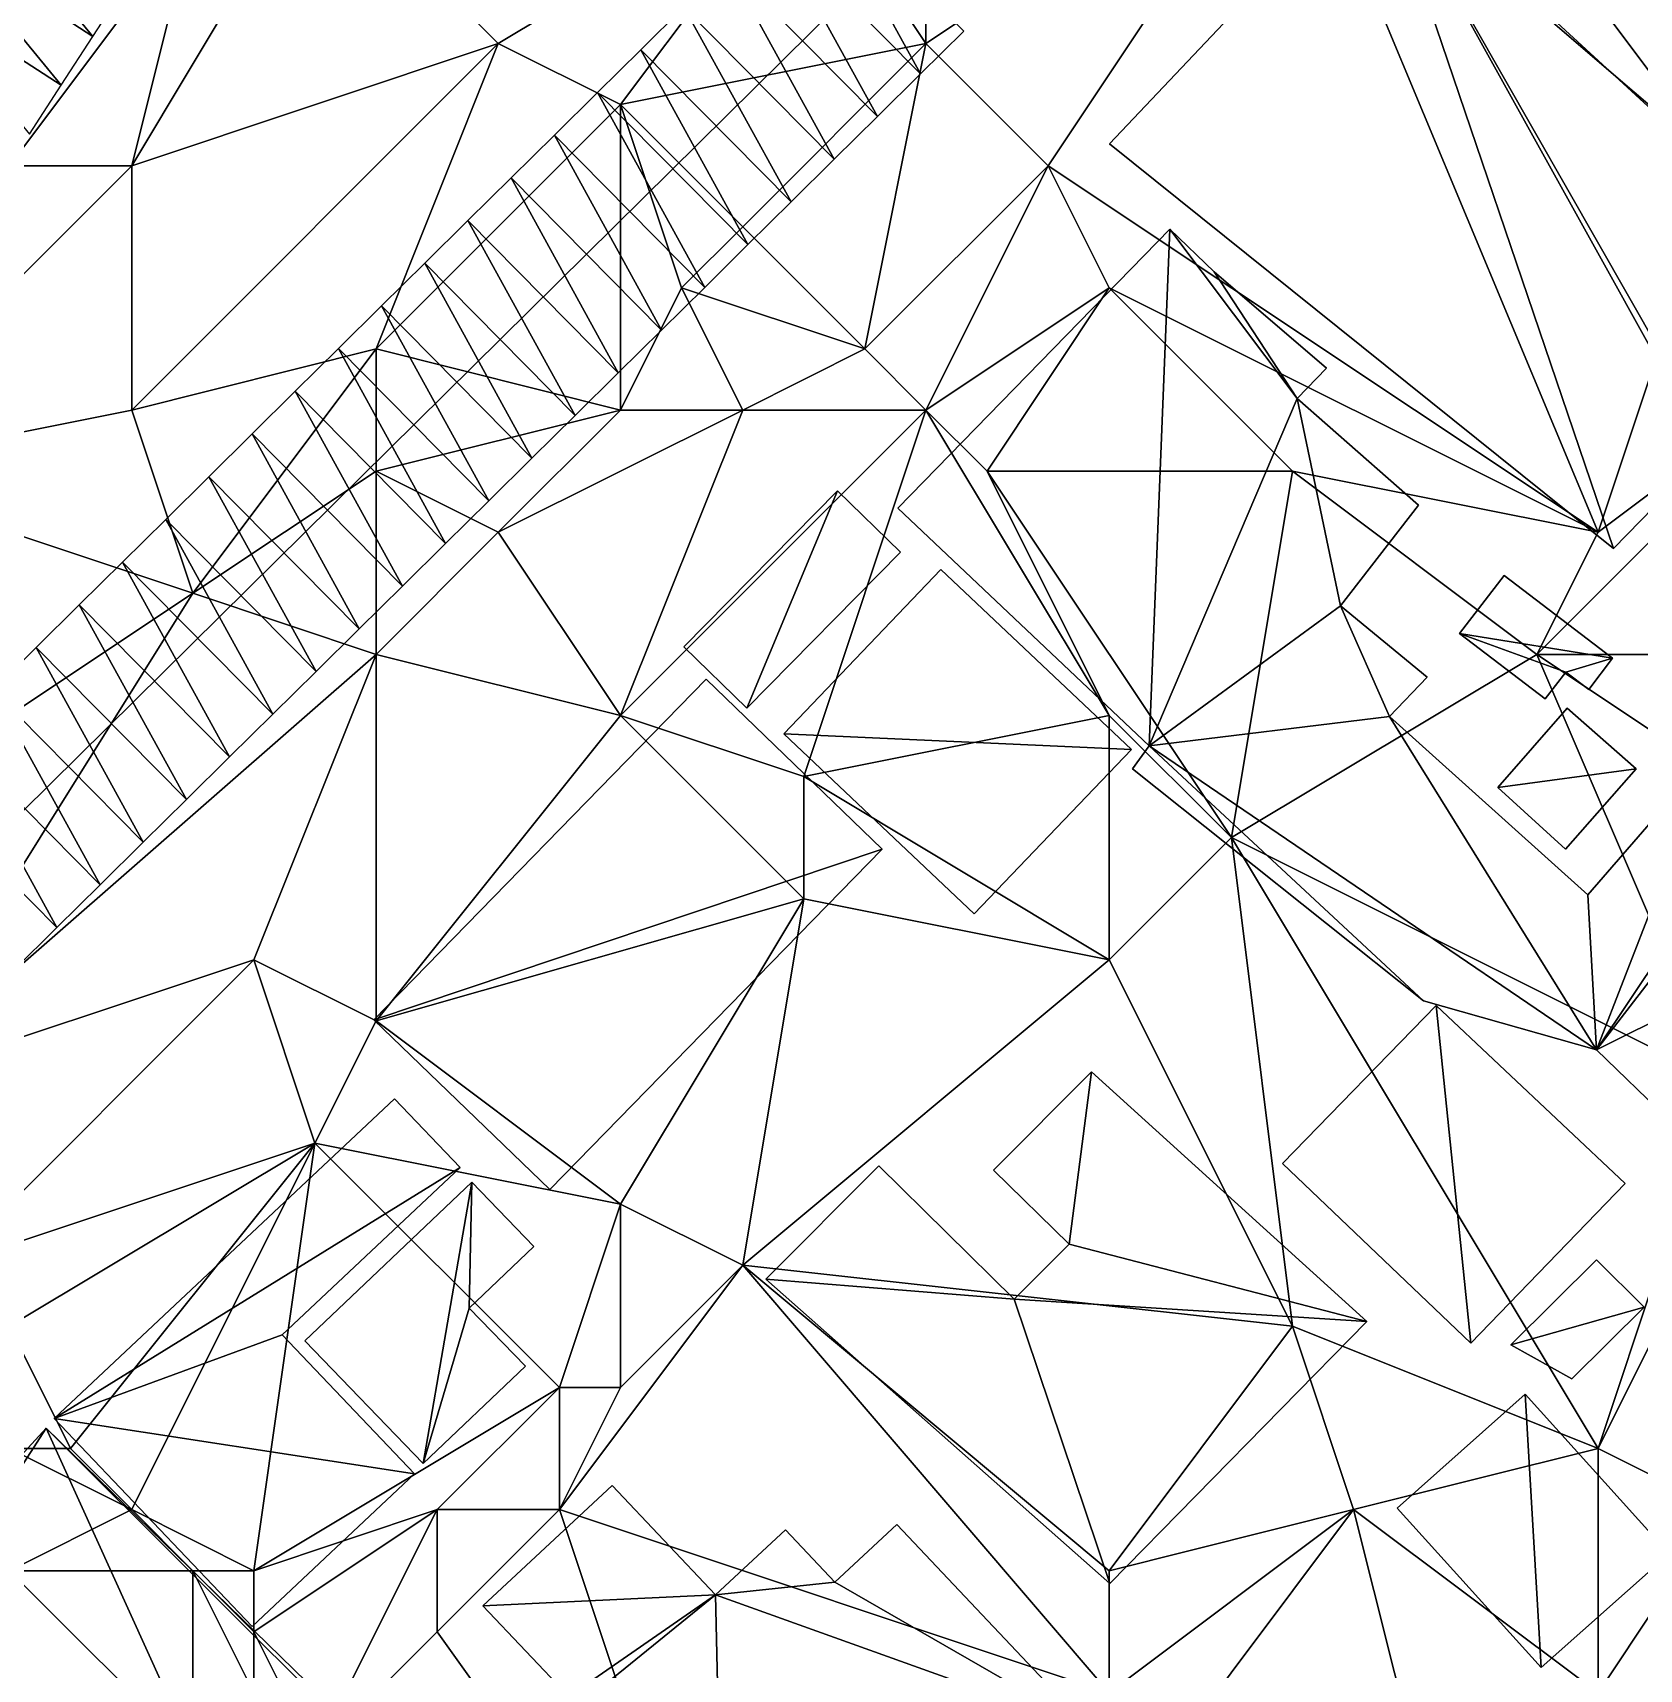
# Model space of a CAD drawing. Header units: metres. Extents: x -1103 to 901, y -902 to 905.
# Drawn here: x -939.2 to -886.7, y -255.2 to -201.6 of the extents above; entities that cross this region are included whole.
import ezdxf

# ---------------------------------------------------------------- set-up
doc = ezdxf.new("R2010")
doc.units = ezdxf.units.M
for name, color, linetype in [('OSM_BUILDING_FOOTPRINTS', 7, 'CONTINUOUS'), ('OSM_BUILDING_ROOFS', 1, 'CONTINUOUS'), ('OSM_BUILDING_WALLS', 8, 'CONTINUOUS'), ('OSM_ROAD_AXES', 2, 'CONTINUOUS'), ('OSM_ROAD_SURFACE', 9, 'CONTINUOUS'), ('OSM_TERRAIN', 3, 'CONTINUOUS')]:
    doc.layers.add(name, color=color, linetype=linetype)

msp = doc.modelspace()

# ---------------------------------------------------------------- linework, layer by layer
at = {"layer": 'OSM_BUILDING_FOOTPRINTS'}
for points in [[(-903.992, -205.285, 13.749), (-895.16, -195.951, 13.749), (-886.229, -204.179, 13.749), (-885.809, -203.913, 13.749), (-879.198, -210.548, 13.749), (-883.962, -215.613, 13.749), (-884.393, -215.359, 13.749), (-887.499, -218.533, 13.749), (-903.992, -205.285, 13.749)], [(-910.922, -217.217, 14.149), (-902.013, -208.083, 14.149), (-900.565, -209.476, 14.149), (-896.884, -212.628, 14.149), (-897.846, -213.623, 14.149), (-893.877, -217.118, 14.149), (-896.431, -220.413, 14.149), (-893.59, -222.747, 14.149), (-894.828, -224.03, 14.149), (-888.339, -229.869, 14.149), (-884.25, -225.168, 14.149), (-882.58, -226.772, 14.149), (-881.221, -226.086, 14.149), (-876.943, -229.415, 14.149), (-885.731, -237.201, 14.149), (-888.052, -234.945, 14.149), (-893.711, -233.341, 14.149), (-903.24, -225.744, 14.149), (-902.698, -224.992, 14.149), (-910.922, -217.217, 14.149)], [(-917.93, -221.752, 15.283), (-912.901, -216.642, 15.283), (-910.834, -218.655, 15.283), (-915.863, -223.764, 15.283), (-917.93, -221.752, 15.283)], [(-914.658, -224.605, 15.437), (-908.424, -230.499, 15.437), (-903.273, -225.113, 15.437), (-909.518, -219.219, 15.437), (-914.658, -224.605, 15.437)], [(-891.07, -219.418, 14.422), (-887.522, -222.127, 14.422), (-888.306, -223.145, 14.422), (-889.058, -222.581, 14.422), (-889.732, -223.454, 14.422), (-892.54, -221.32, 14.422), (-891.07, -219.418, 14.422)], [(-928.077, -233.961, 15.642), (-922.318, -239.524, 15.642), (-911.431, -228.376, 15.642), (-917.19, -222.813, 15.642), (-928.077, -233.961, 15.642)], [(-889.014, -223.764, 14.862), (-886.748, -225.744, 14.862), (-889.069, -228.376, 14.862), (-891.28, -226.363, 14.862), (-889.014, -223.764, 14.862)], [(-898.332, -238.672, 15.157), (-893.302, -233.496, 15.157), (-887.112, -239.324, 15.157), (-892.164, -244.555, 15.157), (-898.332, -238.672, 15.157)], [(-907.794, -238.882, 15.276), (-904.577, -235.664, 15.276), (-895.568, -243.847, 15.276), (-903.98, -252.418, 15.276), (-915.244, -242.454, 15.276), (-911.541, -238.749, 15.276), (-907.108, -243.107, 15.276), (-905.318, -241.315, 15.276), (-907.794, -238.882, 15.276)], [(-927.392, -236.549, 16.25), (-925.247, -238.805, 16.25), (-931.073, -244.279, 16.25), (-926.74, -248.824, 16.25), (-932.056, -253.823, 16.25), (-938.534, -247.022, 16.25), (-927.392, -236.549, 16.25)], [(-930.332, -244.478, 16.213), (-924.861, -239.28, 16.213), (-922.838, -241.382, 16.213), (-924.949, -243.405, 16.213), (-923.114, -245.308, 16.213), (-926.463, -248.493, 16.213), (-930.332, -244.478, 16.213)], [(-888.052, -241.823, 15.201), (-886.493, -243.372, 15.201), (-888.859, -245.716, 15.201), (-890.859, -244.61, 15.201), (-888.052, -241.823, 15.201)], [(-894.573, -249.952, 14.988), (-890.384, -246.225, 14.988), (-885.675, -251.445, 14.988), (-889.864, -255.172, 14.988), (-894.573, -249.952, 14.988)], [(-948.172, -257.561, 13.319), (-938.799, -247.332, 13.319), (-908.534, -276.836, 13.319), (-908.898, -277.168, 13.319), (-908.246, -277.81, 13.319), (-919.709, -289.422, 13.319), (-948.117, -261.797, 13.319), (-948.172, -257.561, 13.319)], [(-910.955, -250.483, 14.775), (-904.621, -257.185, 14.775), (-916.537, -268.332, 14.775), (-925.468, -259.751, 14.775), (-921.688, -256.123, 14.775), (-924.507, -253.148, 14.775), (-920.273, -249.211, 14.775), (-916.891, -252.794, 14.775), (-914.603, -250.66, 14.775), (-912.978, -252.374, 14.775), (-910.955, -250.483, 14.775)]]:
    msp.add_polyline3d(points, close=True, dxfattribs=at)
at = {"layer": 'OSM_BUILDING_ROOFS'}
for points in [[(-895.16, -195.951, 44.549), (-903.992, -205.285, 44.549), (-887.499, -218.533, 44.549)], [(-895.16, -195.951, 44.549), (-887.499, -218.533, 44.549), (-884.393, -215.359, 44.549)], [(-895.16, -195.951, 44.549), (-884.393, -215.359, 44.549), (-883.962, -215.613, 44.549)], [(-883.962, -215.613, 44.549), (-886.229, -204.179, 44.549), (-895.16, -195.951, 44.549)], [(-902.013, -208.083, 22.549), (-910.922, -217.217, 22.549), (-902.698, -224.992, 22.549)], [(-897.846, -213.623, 22.549), (-902.013, -208.083, 22.549), (-902.698, -224.992, 22.549)], [(-897.846, -213.623, 22.549), (-900.565, -209.476, 22.549), (-902.013, -208.083, 22.549)], [(-897.846, -213.623, 22.549), (-896.884, -212.628, 22.549), (-900.565, -209.476, 22.549)], [(-902.698, -224.992, 22.549), (-896.431, -220.413, 22.549), (-897.846, -213.623, 22.549)], [(-896.431, -220.413, 22.549), (-893.877, -217.118, 22.549), (-897.846, -213.623, 22.549)], [(-912.901, -216.642, 25.283), (-917.93, -221.752, 25.283), (-915.863, -223.764, 25.283)], [(-912.901, -216.642, 25.283), (-915.863, -223.764, 25.283), (-910.834, -218.655, 25.283)], [(-903.273, -225.113, 27.037), (-909.518, -219.219, 27.037), (-914.658, -224.605, 27.037)], [(-887.522, -222.127, 24.422), (-891.07, -219.418, 24.422), (-892.54, -221.32, 24.422)], [(-902.698, -224.992, 22.549), (-894.828, -224.03, 22.549), (-896.431, -220.413, 22.549)], [(-894.828, -224.03, 22.549), (-893.59, -222.747, 22.549), (-896.431, -220.413, 22.549)], [(-892.54, -221.32, 24.422), (-889.732, -223.454, 24.422), (-889.058, -222.581, 24.422)], [(-889.058, -222.581, 24.422), (-887.522, -222.127, 24.422), (-892.54, -221.32, 24.422)], [(-889.058, -222.581, 24.422), (-888.306, -223.145, 24.422), (-887.522, -222.127, 24.422)], [(-911.431, -228.376, 36.842), (-917.19, -222.813, 36.842), (-928.077, -233.961, 36.842)], [(-886.748, -225.744, 24.862), (-889.014, -223.764, 24.862), (-891.28, -226.363, 24.862)], [(-902.698, -224.992, 22.549), (-888.052, -234.945, 22.549), (-894.828, -224.03, 22.549)], [(-888.052, -234.945, 22.549), (-888.339, -229.869, 22.549), (-894.828, -224.03, 22.549)], [(-903.273, -225.113, 27.037), (-914.658, -224.605, 27.037), (-908.424, -230.499, 27.037)], [(-902.698, -224.992, 22.549), (-903.24, -225.744, 22.549), (-893.711, -233.341, 22.549)], [(-902.698, -224.992, 22.549), (-893.711, -233.341, 22.549), (-888.052, -234.945, 22.549)], [(-888.052, -234.945, 22.549), (-884.25, -225.168, 22.549), (-888.339, -229.869, 22.549)], [(-888.052, -234.945, 22.549), (-882.58, -226.772, 22.549), (-884.25, -225.168, 22.549)], [(-886.748, -225.744, 24.862), (-891.28, -226.363, 24.862), (-889.069, -228.376, 24.862)], [(-888.052, -234.945, 22.549), (-876.943, -229.415, 22.549), (-881.221, -226.086, 22.549)], [(-888.052, -234.945, 22.549), (-881.221, -226.086, 22.549), (-882.58, -226.772, 22.549)], [(-911.431, -228.376, 36.842), (-928.077, -233.961, 36.842), (-922.318, -239.524, 36.842)], [(-888.052, -234.945, 22.549), (-885.731, -237.201, 22.549), (-876.943, -229.415, 22.549)], [(-893.302, -233.496, 26.757), (-898.332, -238.672, 26.757), (-892.164, -244.555, 26.757)], [(-893.302, -233.496, 26.757), (-892.164, -244.555, 26.757), (-887.112, -239.324, 26.757)], [(-904.577, -235.664, 26.876), (-907.794, -238.882, 26.876), (-905.318, -241.315, 26.876)], [(-895.568, -243.847, 26.876), (-904.577, -235.664, 26.876), (-905.318, -241.315, 26.876)], [(-925.247, -238.805, 24.65), (-927.392, -236.549, 24.65), (-938.534, -247.022, 24.65)], [(-938.534, -247.022, 24.65), (-931.073, -244.279, 24.65), (-925.247, -238.805, 24.65)], [(-907.108, -243.107, 26.876), (-911.541, -238.749, 26.876), (-915.244, -242.454, 26.876)], [(-924.861, -239.28, 24.613), (-930.332, -244.478, 24.613), (-926.463, -248.493, 24.613)], [(-924.949, -243.405, 24.613), (-924.861, -239.28, 24.613), (-926.463, -248.493, 24.613)], [(-924.949, -243.405, 24.613), (-922.838, -241.382, 24.613), (-924.861, -239.28, 24.613)], [(-895.568, -243.847, 26.876), (-905.318, -241.315, 26.876), (-907.108, -243.107, 26.876)], [(-886.493, -243.372, 25.201), (-888.052, -241.823, 25.201), (-890.859, -244.61, 25.201)], [(-907.108, -243.107, 26.876), (-915.244, -242.454, 26.876), (-903.98, -252.418, 26.876)], [(-907.108, -243.107, 26.876), (-903.98, -252.418, 26.876), (-895.568, -243.847, 26.876)], [(-926.463, -248.493, 24.613), (-923.114, -245.308, 24.613), (-924.949, -243.405, 24.613)], [(-886.493, -243.372, 25.201), (-890.859, -244.61, 25.201), (-888.859, -245.716, 25.201)], [(-938.534, -247.022, 24.65), (-926.74, -248.824, 24.65), (-931.073, -244.279, 24.65)], [(-890.384, -246.225, 26.588), (-894.573, -249.952, 26.588), (-889.864, -255.172, 26.588)], [(-890.384, -246.225, 26.588), (-889.864, -255.172, 26.588), (-885.675, -251.445, 26.588)], [(-938.799, -247.332, 44.119), (-948.172, -257.561, 44.119), (-948.117, -261.797, 44.119)], [(-938.799, -247.332, 44.119), (-948.117, -261.797, 44.119), (-919.709, -289.422, 44.119)], [(-908.898, -277.168, 44.119), (-908.534, -276.836, 44.119), (-938.799, -247.332, 44.119)], [(-908.898, -277.168, 44.119), (-938.799, -247.332, 44.119), (-919.709, -289.422, 44.119)], [(-938.534, -247.022, 24.65), (-932.056, -253.823, 24.65), (-926.74, -248.824, 24.65)], [(-916.891, -252.794, 29.575), (-920.273, -249.211, 29.575), (-924.507, -253.148, 29.575)], [(-912.978, -252.374, 29.575), (-914.603, -250.66, 29.575), (-916.891, -252.794, 29.575)], [(-904.621, -257.185, 29.575), (-910.955, -250.483, 29.575), (-912.978, -252.374, 29.575)], [(-916.891, -252.794, 29.575), (-921.688, -256.123, 29.575), (-925.468, -259.751, 29.575)], [(-916.891, -252.794, 29.575), (-925.468, -259.751, 29.575), (-916.537, -268.332, 29.575)], [(-916.891, -252.794, 29.575), (-924.507, -253.148, 29.575), (-921.688, -256.123, 29.575)], [(-916.891, -252.794, 29.575), (-904.621, -257.185, 29.575), (-912.978, -252.374, 29.575)], [(-916.891, -252.794, 29.575), (-916.537, -268.332, 29.575), (-904.621, -257.185, 29.575)]]:
    msp.add_3dface(points, dxfattribs=at)
at = {"layer": 'OSM_BUILDING_WALLS'}
for points in [[(-895.16, -195.951, 13.749), (-903.992, -205.285, 13.749), (-903.992, -205.285, 44.549)], [(-895.16, -195.951, 13.749), (-903.992, -205.285, 44.549), (-895.16, -195.951, 44.549)], [(-886.229, -204.179, 13.749), (-895.16, -195.951, 13.749), (-895.16, -195.951, 44.549)], [(-886.229, -204.179, 13.749), (-895.16, -195.951, 44.549), (-886.229, -204.179, 44.549)], [(-903.992, -205.285, 13.749), (-887.499, -218.533, 13.749), (-887.499, -218.533, 44.549)], [(-903.992, -205.285, 13.749), (-887.499, -218.533, 44.549), (-903.992, -205.285, 44.549)], [(-902.013, -208.083, 14.149), (-910.922, -217.217, 14.149), (-910.922, -217.217, 22.549)], [(-902.013, -208.083, 14.149), (-910.922, -217.217, 22.549), (-902.013, -208.083, 22.549)], [(-900.565, -209.476, 14.149), (-902.013, -208.083, 14.149), (-902.013, -208.083, 22.549)], [(-900.565, -209.476, 14.149), (-902.013, -208.083, 22.549), (-900.565, -209.476, 22.549)], [(-896.884, -212.628, 14.149), (-900.565, -209.476, 14.149), (-900.565, -209.476, 22.549)], [(-896.884, -212.628, 14.149), (-900.565, -209.476, 22.549), (-896.884, -212.628, 22.549)], [(-897.846, -213.623, 14.149), (-896.884, -212.628, 14.149), (-896.884, -212.628, 22.549)], [(-897.846, -213.623, 14.149), (-896.884, -212.628, 22.549), (-897.846, -213.623, 22.549)], [(-893.877, -217.118, 14.149), (-897.846, -213.623, 14.149), (-897.846, -213.623, 22.549)], [(-893.877, -217.118, 14.149), (-897.846, -213.623, 22.549), (-893.877, -217.118, 22.549)], [(-887.499, -218.533, 13.749), (-884.393, -215.359, 13.749), (-884.393, -215.359, 44.549)], [(-887.499, -218.533, 13.749), (-884.393, -215.359, 44.549), (-887.499, -218.533, 44.549)], [(-912.901, -216.642, 15.283), (-917.93, -221.752, 15.283), (-917.93, -221.752, 25.283)], [(-912.901, -216.642, 15.283), (-917.93, -221.752, 25.283), (-912.901, -216.642, 25.283)], [(-910.834, -218.655, 15.283), (-912.901, -216.642, 15.283), (-912.901, -216.642, 25.283)], [(-910.834, -218.655, 15.283), (-912.901, -216.642, 25.283), (-910.834, -218.655, 25.283)], [(-910.922, -217.217, 14.149), (-902.698, -224.992, 14.149), (-902.698, -224.992, 22.549)], [(-910.922, -217.217, 14.149), (-902.698, -224.992, 22.549), (-910.922, -217.217, 22.549)], [(-896.431, -220.413, 14.149), (-893.877, -217.118, 14.149), (-893.877, -217.118, 22.549)], [(-896.431, -220.413, 14.149), (-893.877, -217.118, 22.549), (-896.431, -220.413, 22.549)], [(-915.863, -223.764, 15.283), (-910.834, -218.655, 15.283), (-910.834, -218.655, 25.283)], [(-915.863, -223.764, 15.283), (-910.834, -218.655, 25.283), (-915.863, -223.764, 25.283)], [(-909.518, -219.219, 15.437), (-914.658, -224.605, 15.437), (-914.658, -224.605, 27.037)], [(-909.518, -219.219, 15.437), (-914.658, -224.605, 27.037), (-909.518, -219.219, 27.037)], [(-903.273, -225.113, 15.437), (-909.518, -219.219, 15.437), (-909.518, -219.219, 27.037)], [(-903.273, -225.113, 15.437), (-909.518, -219.219, 27.037), (-903.273, -225.113, 27.037)], [(-891.07, -219.418, 14.422), (-892.54, -221.32, 14.422), (-892.54, -221.32, 24.422)], [(-891.07, -219.418, 14.422), (-892.54, -221.32, 24.422), (-891.07, -219.418, 24.422)], [(-887.522, -222.127, 14.422), (-891.07, -219.418, 14.422), (-891.07, -219.418, 24.422)], [(-887.522, -222.127, 14.422), (-891.07, -219.418, 24.422), (-887.522, -222.127, 24.422)], [(-893.59, -222.747, 14.149), (-896.431, -220.413, 14.149), (-896.431, -220.413, 22.549)], [(-893.59, -222.747, 14.149), (-896.431, -220.413, 22.549), (-893.59, -222.747, 22.549)], [(-917.93, -221.752, 15.283), (-915.863, -223.764, 15.283), (-915.863, -223.764, 25.283)], [(-917.93, -221.752, 15.283), (-915.863, -223.764, 25.283), (-917.93, -221.752, 25.283)], [(-892.54, -221.32, 14.422), (-889.732, -223.454, 14.422), (-889.732, -223.454, 24.422)], [(-892.54, -221.32, 14.422), (-889.732, -223.454, 24.422), (-892.54, -221.32, 24.422)], [(-888.306, -223.145, 14.422), (-887.522, -222.127, 14.422), (-887.522, -222.127, 24.422)], [(-888.306, -223.145, 14.422), (-887.522, -222.127, 24.422), (-888.306, -223.145, 24.422)], [(-917.19, -222.813, 15.642), (-928.077, -233.961, 15.642), (-928.077, -233.961, 36.842)], [(-917.19, -222.813, 15.642), (-928.077, -233.961, 36.842), (-917.19, -222.813, 36.842)], [(-911.431, -228.376, 15.642), (-917.19, -222.813, 15.642), (-917.19, -222.813, 36.842)], [(-911.431, -228.376, 15.642), (-917.19, -222.813, 36.842), (-911.431, -228.376, 36.842)], [(-894.828, -224.03, 14.149), (-893.59, -222.747, 14.149), (-893.59, -222.747, 22.549)], [(-894.828, -224.03, 14.149), (-893.59, -222.747, 22.549), (-894.828, -224.03, 22.549)], [(-889.732, -223.454, 14.422), (-889.058, -222.581, 14.422), (-889.058, -222.581, 24.422)], [(-889.732, -223.454, 14.422), (-889.058, -222.581, 24.422), (-889.732, -223.454, 24.422)], [(-889.058, -222.581, 14.422), (-888.306, -223.145, 14.422), (-888.306, -223.145, 24.422)], [(-889.058, -222.581, 14.422), (-888.306, -223.145, 24.422), (-889.058, -222.581, 24.422)], [(-889.014, -223.764, 14.862), (-891.28, -226.363, 14.862), (-891.28, -226.363, 24.862)], [(-889.014, -223.764, 14.862), (-891.28, -226.363, 24.862), (-889.014, -223.764, 24.862)], [(-886.748, -225.744, 14.862), (-889.014, -223.764, 14.862), (-889.014, -223.764, 24.862)], [(-886.748, -225.744, 14.862), (-889.014, -223.764, 24.862), (-886.748, -225.744, 24.862)], [(-888.339, -229.869, 14.149), (-894.828, -224.03, 14.149), (-894.828, -224.03, 22.549)], [(-888.339, -229.869, 14.149), (-894.828, -224.03, 22.549), (-888.339, -229.869, 22.549)], [(-914.658, -224.605, 15.437), (-908.424, -230.499, 15.437), (-908.424, -230.499, 27.037)], [(-914.658, -224.605, 15.437), (-908.424, -230.499, 27.037), (-914.658, -224.605, 27.037)], [(-902.698, -224.992, 14.149), (-903.24, -225.744, 14.149), (-903.24, -225.744, 22.549)], [(-902.698, -224.992, 14.149), (-903.24, -225.744, 22.549), (-902.698, -224.992, 22.549)], [(-908.424, -230.499, 15.437), (-903.273, -225.113, 15.437), (-903.273, -225.113, 27.037)], [(-908.424, -230.499, 15.437), (-903.273, -225.113, 27.037), (-908.424, -230.499, 27.037)], [(-884.25, -225.168, 14.149), (-888.339, -229.869, 14.149), (-888.339, -229.869, 22.549)], [(-884.25, -225.168, 14.149), (-888.339, -229.869, 22.549), (-884.25, -225.168, 22.549)], [(-903.24, -225.744, 14.149), (-893.711, -233.341, 14.149), (-893.711, -233.341, 22.549)], [(-903.24, -225.744, 14.149), (-893.711, -233.341, 22.549), (-903.24, -225.744, 22.549)], [(-889.069, -228.376, 14.862), (-886.748, -225.744, 14.862), (-886.748, -225.744, 24.862)], [(-889.069, -228.376, 14.862), (-886.748, -225.744, 24.862), (-889.069, -228.376, 24.862)], [(-891.28, -226.363, 14.862), (-889.069, -228.376, 14.862), (-889.069, -228.376, 24.862)], [(-891.28, -226.363, 14.862), (-889.069, -228.376, 24.862), (-891.28, -226.363, 24.862)], [(-922.318, -239.524, 15.642), (-911.431, -228.376, 15.642), (-911.431, -228.376, 36.842)], [(-922.318, -239.524, 15.642), (-911.431, -228.376, 36.842), (-922.318, -239.524, 36.842)], [(-893.302, -233.496, 15.157), (-898.332, -238.672, 15.157), (-898.332, -238.672, 26.757)], [(-893.302, -233.496, 15.157), (-898.332, -238.672, 26.757), (-893.302, -233.496, 26.757)], [(-893.711, -233.341, 14.149), (-888.052, -234.945, 14.149), (-888.052, -234.945, 22.549)], [(-893.711, -233.341, 14.149), (-888.052, -234.945, 22.549), (-893.711, -233.341, 22.549)], [(-887.112, -239.324, 15.157), (-893.302, -233.496, 15.157), (-893.302, -233.496, 26.757)], [(-887.112, -239.324, 15.157), (-893.302, -233.496, 26.757), (-887.112, -239.324, 26.757)], [(-928.077, -233.961, 15.642), (-922.318, -239.524, 15.642), (-922.318, -239.524, 36.842)], [(-928.077, -233.961, 15.642), (-922.318, -239.524, 36.842), (-928.077, -233.961, 36.842)], [(-888.052, -234.945, 14.149), (-885.731, -237.201, 14.149), (-885.731, -237.201, 22.549)], [(-888.052, -234.945, 14.149), (-885.731, -237.201, 22.549), (-888.052, -234.945, 22.549)], [(-904.577, -235.664, 15.276), (-907.794, -238.882, 15.276), (-907.794, -238.882, 26.876)], [(-904.577, -235.664, 15.276), (-907.794, -238.882, 26.876), (-904.577, -235.664, 26.876)], [(-895.568, -243.847, 15.276), (-904.577, -235.664, 15.276), (-904.577, -235.664, 26.876)], [(-895.568, -243.847, 15.276), (-904.577, -235.664, 26.876), (-895.568, -243.847, 26.876)], [(-927.392, -236.549, 16.25), (-938.534, -247.022, 16.25), (-938.534, -247.022, 24.65)], [(-927.392, -236.549, 16.25), (-938.534, -247.022, 24.65), (-927.392, -236.549, 24.65)], [(-925.247, -238.805, 16.25), (-927.392, -236.549, 16.25), (-927.392, -236.549, 24.65)], [(-925.247, -238.805, 16.25), (-927.392, -236.549, 24.65), (-925.247, -238.805, 24.65)], [(-931.073, -244.279, 16.25), (-925.247, -238.805, 16.25), (-925.247, -238.805, 24.65)], [(-931.073, -244.279, 16.25), (-925.247, -238.805, 24.65), (-931.073, -244.279, 24.65)], [(-911.541, -238.749, 15.276), (-915.244, -242.454, 15.276), (-915.244, -242.454, 26.876)], [(-911.541, -238.749, 15.276), (-915.244, -242.454, 26.876), (-911.541, -238.749, 26.876)], [(-907.108, -243.107, 15.276), (-911.541, -238.749, 15.276), (-911.541, -238.749, 26.876)], [(-907.108, -243.107, 15.276), (-911.541, -238.749, 26.876), (-907.108, -243.107, 26.876)], [(-907.794, -238.882, 15.276), (-905.318, -241.315, 15.276), (-905.318, -241.315, 26.876)], [(-907.794, -238.882, 15.276), (-905.318, -241.315, 26.876), (-907.794, -238.882, 26.876)], [(-898.332, -238.672, 15.157), (-892.164, -244.555, 15.157), (-892.164, -244.555, 26.757)], [(-898.332, -238.672, 15.157), (-892.164, -244.555, 26.757), (-898.332, -238.672, 26.757)], [(-924.861, -239.28, 16.213), (-930.332, -244.478, 16.213), (-930.332, -244.478, 24.613)], [(-924.861, -239.28, 16.213), (-930.332, -244.478, 24.613), (-924.861, -239.28, 24.613)], [(-922.838, -241.382, 16.213), (-924.861, -239.28, 16.213), (-924.861, -239.28, 24.613)], [(-922.838, -241.382, 16.213), (-924.861, -239.28, 24.613), (-922.838, -241.382, 24.613)], [(-892.164, -244.555, 15.157), (-887.112, -239.324, 15.157), (-887.112, -239.324, 26.757)], [(-892.164, -244.555, 15.157), (-887.112, -239.324, 26.757), (-892.164, -244.555, 26.757)], [(-924.949, -243.405, 16.213), (-922.838, -241.382, 16.213), (-922.838, -241.382, 24.613)], [(-924.949, -243.405, 16.213), (-922.838, -241.382, 24.613), (-924.949, -243.405, 24.613)], [(-905.318, -241.315, 15.276), (-907.108, -243.107, 15.276), (-907.108, -243.107, 26.876)], [(-905.318, -241.315, 15.276), (-907.108, -243.107, 26.876), (-905.318, -241.315, 26.876)], [(-888.052, -241.823, 15.201), (-890.859, -244.61, 15.201), (-890.859, -244.61, 25.201)], [(-888.052, -241.823, 15.201), (-890.859, -244.61, 25.201), (-888.052, -241.823, 25.201)], [(-886.493, -243.372, 15.201), (-888.052, -241.823, 15.201), (-888.052, -241.823, 25.201)], [(-886.493, -243.372, 15.201), (-888.052, -241.823, 25.201), (-886.493, -243.372, 25.201)], [(-915.244, -242.454, 15.276), (-903.98, -252.418, 15.276), (-903.98, -252.418, 26.876)], [(-915.244, -242.454, 15.276), (-903.98, -252.418, 26.876), (-915.244, -242.454, 26.876)], [(-923.114, -245.308, 16.213), (-924.949, -243.405, 16.213), (-924.949, -243.405, 24.613)], [(-923.114, -245.308, 16.213), (-924.949, -243.405, 24.613), (-923.114, -245.308, 24.613)], [(-888.859, -245.716, 15.201), (-886.493, -243.372, 15.201), (-886.493, -243.372, 25.201)], [(-888.859, -245.716, 15.201), (-886.493, -243.372, 25.201), (-888.859, -245.716, 25.201)], [(-926.74, -248.824, 16.25), (-931.073, -244.279, 16.25), (-931.073, -244.279, 24.65)], [(-926.74, -248.824, 16.25), (-931.073, -244.279, 24.65), (-926.74, -248.824, 24.65)], [(-903.98, -252.418, 15.276), (-895.568, -243.847, 15.276), (-895.568, -243.847, 26.876)], [(-903.98, -252.418, 15.276), (-895.568, -243.847, 26.876), (-903.98, -252.418, 26.876)], [(-930.332, -244.478, 16.213), (-926.463, -248.493, 16.213), (-926.463, -248.493, 24.613)], [(-930.332, -244.478, 16.213), (-926.463, -248.493, 24.613), (-930.332, -244.478, 24.613)], [(-890.859, -244.61, 15.201), (-888.859, -245.716, 15.201), (-888.859, -245.716, 25.201)], [(-890.859, -244.61, 15.201), (-888.859, -245.716, 25.201), (-890.859, -244.61, 25.201)], [(-926.463, -248.493, 16.213), (-923.114, -245.308, 16.213), (-923.114, -245.308, 24.613)], [(-926.463, -248.493, 16.213), (-923.114, -245.308, 24.613), (-926.463, -248.493, 24.613)], [(-890.384, -246.225, 14.988), (-894.573, -249.952, 14.988), (-894.573, -249.952, 26.588)], [(-890.384, -246.225, 14.988), (-894.573, -249.952, 26.588), (-890.384, -246.225, 26.588)], [(-885.675, -251.445, 14.988), (-890.384, -246.225, 14.988), (-890.384, -246.225, 26.588)], [(-885.675, -251.445, 14.988), (-890.384, -246.225, 26.588), (-885.675, -251.445, 26.588)], [(-938.799, -247.332, 13.319), (-948.172, -257.561, 13.319), (-948.172, -257.561, 44.119)], [(-938.799, -247.332, 13.319), (-948.172, -257.561, 44.119), (-938.799, -247.332, 44.119)], [(-908.534, -276.836, 13.319), (-938.799, -247.332, 13.319), (-938.799, -247.332, 44.119)], [(-908.534, -276.836, 13.319), (-938.799, -247.332, 44.119), (-908.534, -276.836, 44.119)], [(-938.534, -247.022, 16.25), (-932.056, -253.823, 16.25), (-932.056, -253.823, 24.65)], [(-938.534, -247.022, 16.25), (-932.056, -253.823, 24.65), (-938.534, -247.022, 24.65)], [(-932.056, -253.823, 16.25), (-926.74, -248.824, 16.25), (-926.74, -248.824, 24.65)], [(-932.056, -253.823, 16.25), (-926.74, -248.824, 24.65), (-932.056, -253.823, 24.65)], [(-920.273, -249.211, 14.775), (-924.507, -253.148, 14.775), (-924.507, -253.148, 29.575)], [(-920.273, -249.211, 14.775), (-924.507, -253.148, 29.575), (-920.273, -249.211, 29.575)], [(-916.891, -252.794, 14.775), (-920.273, -249.211, 14.775), (-920.273, -249.211, 29.575)], [(-916.891, -252.794, 14.775), (-920.273, -249.211, 29.575), (-916.891, -252.794, 29.575)], [(-894.573, -249.952, 14.988), (-889.864, -255.172, 14.988), (-889.864, -255.172, 26.588)], [(-894.573, -249.952, 14.988), (-889.864, -255.172, 26.588), (-894.573, -249.952, 26.588)], [(-914.603, -250.66, 14.775), (-916.891, -252.794, 14.775), (-916.891, -252.794, 29.575)], [(-914.603, -250.66, 14.775), (-916.891, -252.794, 29.575), (-914.603, -250.66, 29.575)], [(-912.978, -252.374, 14.775), (-914.603, -250.66, 14.775), (-914.603, -250.66, 29.575)], [(-912.978, -252.374, 14.775), (-914.603, -250.66, 29.575), (-912.978, -252.374, 29.575)], [(-910.955, -250.483, 14.775), (-912.978, -252.374, 14.775), (-912.978, -252.374, 29.575)], [(-910.955, -250.483, 14.775), (-912.978, -252.374, 29.575), (-910.955, -250.483, 29.575)], [(-904.621, -257.185, 14.775), (-910.955, -250.483, 14.775), (-910.955, -250.483, 29.575)], [(-904.621, -257.185, 14.775), (-910.955, -250.483, 29.575), (-904.621, -257.185, 29.575)], [(-889.864, -255.172, 14.988), (-885.675, -251.445, 14.988), (-885.675, -251.445, 26.588)], [(-889.864, -255.172, 14.988), (-885.675, -251.445, 26.588), (-889.864, -255.172, 26.588)], [(-924.507, -253.148, 14.775), (-921.688, -256.123, 14.775), (-921.688, -256.123, 29.575)], [(-924.507, -253.148, 14.775), (-921.688, -256.123, 29.575), (-924.507, -253.148, 29.575)]]:
    msp.add_3dface(points, dxfattribs=at)
at = {"layer": 'OSM_ROAD_AXES'}
msp.add_polyline3d([(-899.913, -187.933, 15.965), (-966.356, -253.603, 19.156)], dxfattribs=at)
at = {"layer": 'OSM_ROAD_SURFACE'}
for points in [[(-913.683, -196.622, 16.541), (-915.097, -198.019, 16.695), (-910.176, -202.997, 16.479)], [(-913.683, -196.622, 16.541), (-910.176, -202.997, 16.479), (-908.762, -201.6, 16.379)], [(-937.273, -201.769, 20.582), (-941.266, -196.902, 20.593), (-942.304, -198.5, 20.67)], [(-937.273, -201.769, 20.582), (-936.235, -200.171, 20.471), (-941.266, -196.902, 20.593)], [(-915.097, -198.019, 16.695), (-916.51, -199.416, 16.85), (-911.59, -204.395, 16.667)], [(-915.097, -198.019, 16.695), (-911.59, -204.395, 16.667), (-910.176, -202.997, 16.479)], [(-938.311, -203.367, 20.692), (-942.304, -198.5, 20.67), (-943.343, -200.097, 20.747)], [(-938.311, -203.367, 20.692), (-937.273, -201.769, 20.582), (-942.304, -198.5, 20.67)], [(-916.51, -199.416, 16.85), (-917.924, -200.813, 17.056), (-913.003, -205.792, 16.856)], [(-916.51, -199.416, 16.85), (-913.003, -205.792, 16.856), (-911.59, -204.395, 16.667)], [(-939.35, -204.964, 20.802), (-938.311, -203.367, 20.692), (-943.343, -200.097, 20.747)], [(-917.924, -200.813, 17.056), (-919.338, -202.21, 17.27), (-914.417, -207.189, 17.045)], [(-917.924, -200.813, 17.056), (-914.417, -207.189, 17.045), (-913.003, -205.792, 16.856)], [(-919.338, -202.21, 17.27), (-920.751, -203.608, 17.485), (-915.831, -208.586, 17.253)], [(-919.338, -202.21, 17.27), (-915.831, -208.586, 17.253), (-914.417, -207.189, 17.045)], [(-920.751, -203.608, 17.485), (-922.165, -205.005, 17.719), (-917.244, -209.984, 17.569)], [(-920.751, -203.608, 17.485), (-917.244, -209.984, 17.569), (-915.831, -208.586, 17.253)], [(-922.165, -205.005, 17.719), (-923.579, -206.402, 17.953), (-918.658, -211.381, 17.855)], [(-922.165, -205.005, 17.719), (-918.658, -211.381, 17.855), (-917.244, -209.984, 17.569)], [(-923.579, -206.402, 17.953), (-924.992, -207.799, 18.188), (-920.072, -212.778, 18.032)], [(-923.579, -206.402, 17.953), (-920.072, -212.778, 18.032), (-918.658, -211.381, 17.855)], [(-924.992, -207.799, 18.188), (-926.406, -209.197, 18.422), (-921.485, -214.175, 18.243)], [(-924.992, -207.799, 18.188), (-921.485, -214.175, 18.243), (-920.072, -212.778, 18.032)], [(-926.406, -209.197, 18.422), (-927.82, -210.594, 18.628), (-922.899, -215.572, 18.445)], [(-926.406, -209.197, 18.422), (-922.899, -215.572, 18.445), (-921.485, -214.175, 18.243)], [(-927.82, -210.594, 18.628), (-929.233, -211.991, 18.8), (-924.313, -216.97, 18.655)], [(-927.82, -210.594, 18.628), (-924.313, -216.97, 18.655), (-922.899, -215.572, 18.445)], [(-929.233, -211.991, 18.8), (-930.647, -213.388, 18.977), (-925.726, -218.367, 18.835)], [(-929.233, -211.991, 18.8), (-925.726, -218.367, 18.835), (-924.313, -216.97, 18.655)], [(-930.647, -213.388, 18.977), (-932.061, -214.785, 19.155), (-927.14, -219.764, 18.995)], [(-930.647, -213.388, 18.977), (-927.14, -219.764, 18.995), (-925.726, -218.367, 18.835)], [(-932.061, -214.785, 19.155), (-933.474, -216.183, 19.333), (-928.554, -221.161, 19.148)], [(-932.061, -214.785, 19.155), (-928.554, -221.161, 19.148), (-927.14, -219.764, 18.995)], [(-933.474, -216.183, 19.333), (-934.888, -217.58, 19.508), (-929.967, -222.559, 19.24)], [(-933.474, -216.183, 19.333), (-929.967, -222.559, 19.24), (-928.554, -221.161, 19.148)], [(-934.888, -217.58, 19.508), (-936.302, -218.977, 19.606), (-931.381, -223.956, 19.304)], [(-934.888, -217.58, 19.508), (-931.381, -223.956, 19.304), (-929.967, -222.559, 19.24)], [(-936.302, -218.977, 19.606), (-937.715, -220.374, 19.648), (-932.795, -225.353, 19.369)], [(-936.302, -218.977, 19.606), (-932.795, -225.353, 19.369), (-931.381, -223.956, 19.304)], [(-937.715, -220.374, 19.648), (-939.129, -221.772, 19.682), (-934.208, -226.75, 19.433)], [(-937.715, -220.374, 19.648), (-934.208, -226.75, 19.433), (-932.795, -225.353, 19.369)], [(-939.129, -221.772, 19.682), (-940.543, -223.169, 19.715), (-935.622, -228.147, 19.498)], [(-939.129, -221.772, 19.682), (-935.622, -228.147, 19.498), (-934.208, -226.75, 19.433)], [(-940.543, -223.169, 19.715), (-941.956, -224.566, 19.749), (-937.036, -229.545, 19.562)], [(-940.543, -223.169, 19.715), (-937.036, -229.545, 19.562), (-935.622, -228.147, 19.498)], [(-941.956, -224.566, 19.749), (-943.37, -225.963, 19.783), (-938.449, -230.942, 19.627)], [(-941.956, -224.566, 19.749), (-938.449, -230.942, 19.627), (-937.036, -229.545, 19.562)], [(-943.37, -225.963, 19.783), (-939.863, -232.339, 19.692), (-938.449, -230.942, 19.627)]]:
    msp.add_3dface(points, dxfattribs=at)
at = {"layer": 'OSM_TERRAIN'}
for points in [[(-940, -206, 20.822), (-934, -198, 20.227), (-940, -194, 20.416)], [(-910, -202, 16.421), (-910, -194, 16.06), (-914, -196, 16.491)], [(-906, -206, 15.919), (-898, -194, 15.691), (-910, -202, 16.421)], [(-910, -202, 16.421), (-898, -194, 15.691), (-910, -194, 16.06)], [(-888, -218, 15.895), (-898, -194, 15.691), (-906, -206, 15.919)], [(-888, -218, 15.895), (-884, -206, 15.917), (-898, -194, 15.691)], [(-898, -194, 15.691), (-884, -206, 15.917), (-890, -198, 15.429)], [(-936, -206, 19.973), (-924, -202, 18.345), (-930, -196, 19.301)], [(-936, -206, 19.973), (-930, -196, 19.301), (-934, -198, 20.227)], [(-924, -202, 18.345), (-914, -196, 16.491), (-930, -196, 19.301)], [(-920, -204, 17.222), (-914, -196, 16.491), (-924, -202, 18.345)], [(-920, -204, 17.222), (-910, -202, 16.421), (-914, -196, 16.491)], [(-884, -206, 15.917), (-884, -196, 15.618), (-890, -198, 15.429)], [(-936, -206, 19.973), (-934, -198, 20.227), (-940, -206, 20.822)], [(-928, -212, 18.541), (-924, -202, 18.345), (-936, -214, 19.8)], [(-936, -214, 19.8), (-924, -202, 18.345), (-936, -206, 19.973)], [(-928, -212, 18.541), (-920, -204, 17.222), (-924, -202, 18.345)], [(-916, -208, 17.222), (-910, -202, 16.421), (-920, -204, 17.222)], [(-912, -212, 16.523), (-910, -202, 16.421), (-916, -208, 17.222)], [(-912, -212, 16.523), (-906, -206, 15.919), (-910, -202, 16.421)], [(-920, -214, 18.082), (-920, -204, 17.222), (-928, -212, 18.541)], [(-920, -214, 18.082), (-918, -210, 17.67), (-920, -204, 17.222)], [(-918, -210, 17.67), (-916, -208, 17.222), (-920, -204, 17.222)], [(-946, -216, 20.939), (-936, -214, 19.8), (-936, -206, 19.973)], [(-946, -216, 20.939), (-936, -206, 19.973), (-940, -206, 20.822)], [(-910, -214, 16.783), (-906, -206, 15.919), (-912, -212, 16.523)], [(-910, -214, 16.783), (-904, -210, 16.891), (-906, -206, 15.919)], [(-904, -210, 16.891), (-888, -218, 15.895), (-906, -206, 15.919)], [(-880, -212, 15.986), (-884, -206, 15.917), (-888, -218, 15.895)], [(-918, -210, 17.67), (-912, -212, 16.523), (-916, -208, 17.222)], [(-916, -214, 17.207), (-918, -210, 17.67), (-920, -214, 18.082)], [(-916, -214, 17.207), (-912, -212, 16.523), (-918, -210, 17.67)], [(-908, -216, 17.057), (-904, -210, 16.891), (-910, -214, 16.783)], [(-908, -216, 17.057), (-898, -216, 16.999), (-904, -210, 16.891)], [(-898, -216, 16.999), (-888, -218, 15.895), (-904, -210, 16.891)], [(-934, -220, 19.21), (-928, -212, 18.541), (-936, -214, 19.8)], [(-934, -220, 19.21), (-928, -216, 18.735), (-928, -212, 18.541)], [(-928, -216, 18.735), (-920, -214, 18.082), (-928, -212, 18.541)], [(-910, -214, 16.783), (-912, -212, 16.523), (-916, -214, 17.207)], [(-890, -222, 16.74), (-886, -222, 17.101), (-880, -212, 15.986)], [(-890, -222, 16.74), (-880, -212, 15.986), (-888, -218, 15.895)], [(-934, -220, 19.21), (-936, -214, 19.8), (-946, -216, 20.939)], [(-928, -216, 18.735), (-924, -218, 18.68), (-920, -214, 18.082)], [(-920, -224, 18.222), (-916, -214, 17.207), (-924, -218, 18.68)], [(-924, -218, 18.68), (-916, -214, 17.207), (-920, -214, 18.082)], [(-920, -224, 18.222), (-914, -226, 17.637), (-910, -214, 16.783)], [(-920, -224, 18.222), (-910, -214, 16.783), (-916, -214, 17.207)], [(-914, -226, 17.637), (-904, -224, 17.49), (-910, -214, 16.783)], [(-904, -224, 17.49), (-908, -216, 17.057), (-910, -214, 16.783)], [(-946, -228, 19.846), (-934, -220, 19.21), (-946, -216, 20.939)], [(-934, -220, 19.21), (-928, -222, 19.134), (-928, -216, 18.735)], [(-928, -222, 19.134), (-924, -218, 18.68), (-928, -216, 18.735)], [(-904, -224, 17.49), (-900, -228, 16.999), (-908, -216, 17.057)], [(-908, -216, 17.057), (-900, -228, 16.999), (-898, -216, 16.999)], [(-900, -228, 16.999), (-890, -222, 16.74), (-898, -216, 16.999)], [(-890, -222, 16.74), (-888, -218, 15.895), (-898, -216, 16.999)], [(-928, -222, 19.134), (-920, -224, 18.222), (-924, -218, 18.68)], [(-946, -228, 19.846), (-944, -236, 19.82), (-934, -220, 19.21)], [(-944, -236, 19.82), (-928, -222, 19.134), (-934, -220, 19.21)], [(-944, -236, 19.82), (-932, -232, 19.143), (-928, -222, 19.134)], [(-928, -234, 18.353), (-928, -222, 19.134), (-932, -232, 19.143)], [(-928, -234, 18.353), (-920, -224, 18.222), (-928, -222, 19.134)], [(-900, -228, 16.999), (-884, -236, 17.039), (-890, -222, 16.74)], [(-884, -236, 17.039), (-878, -230, 17.097), (-890, -222, 16.74)], [(-878, -230, 17.097), (-886, -222, 17.101), (-890, -222, 16.74)], [(-928, -234, 18.353), (-914, -230, 18.184), (-920, -224, 18.222)], [(-914, -230, 18.184), (-914, -226, 17.637), (-920, -224, 18.222)], [(-904, -232, 17.572), (-904, -224, 17.49), (-914, -226, 17.637)], [(-904, -232, 17.572), (-900, -228, 16.999), (-904, -224, 17.49)], [(-914, -230, 18.184), (-904, -232, 17.572), (-914, -226, 17.637)], [(-904, -232, 17.572), (-898, -244, 17.373), (-900, -228, 16.999)], [(-898, -244, 17.373), (-888, -248, 17.117), (-900, -228, 16.999)], [(-888, -248, 17.117), (-884, -236, 17.039), (-900, -228, 16.999)], [(-920, -240, 18.226), (-914, -230, 18.184), (-928, -234, 18.353)], [(-916, -242, 17.485), (-914, -230, 18.184), (-920, -240, 18.226)], [(-916, -242, 17.485), (-904, -232, 17.572), (-914, -230, 18.184)], [(-942, -242, 19.182), (-932, -232, 19.143), (-944, -236, 19.82)], [(-942, -242, 19.182), (-930, -238, 18.535), (-932, -232, 19.143)], [(-930, -238, 18.535), (-928, -234, 18.353), (-932, -232, 19.143)], [(-916, -242, 17.485), (-898, -244, 17.373), (-904, -232, 17.572)], [(-930, -238, 18.535), (-920, -240, 18.226), (-928, -234, 18.353)], [(-888, -248, 17.117), (-884, -240, 17.46), (-884, -236, 17.039)], [(-940, -244, 18.656), (-930, -238, 18.535), (-942, -242, 19.182)], [(-938, -248, 18.352), (-930, -238, 18.535), (-940, -244, 18.656)], [(-938, -248, 18.352), (-936, -250, 18.382), (-930, -238, 18.535)], [(-936, -250, 18.382), (-932, -252, 18.484), (-930, -238, 18.535)], [(-932, -252, 18.484), (-922, -246, 18.064), (-930, -238, 18.535)], [(-930, -238, 18.535), (-922, -246, 18.064), (-920, -240, 18.226)], [(-922, -246, 18.064), (-920, -246, 17.718), (-920, -240, 18.226)], [(-920, -246, 17.718), (-916, -242, 17.485), (-920, -240, 18.226)], [(-888, -248, 17.117), (-884, -250, 17.937), (-884, -240, 17.46)], [(-904, -256, 16.813), (-916, -242, 17.485), (-922, -250, 17.026)], [(-922, -250, 17.026), (-916, -242, 17.485), (-920, -246, 17.718)], [(-904, -256, 16.813), (-904, -252, 17.392), (-916, -242, 17.485)], [(-916, -242, 17.485), (-904, -252, 17.392), (-898, -244, 17.373)], [(-940, -248, 17.759), (-938, -248, 18.352), (-940, -244, 18.656)], [(-904, -252, 17.392), (-896, -250, 17.001), (-898, -244, 17.373)], [(-896, -250, 17.001), (-888, -248, 17.117), (-898, -244, 17.373)], [(-926, -250, 18.294), (-922, -246, 18.064), (-932, -252, 18.484)], [(-922, -250, 17.026), (-922, -246, 18.064), (-926, -250, 18.294)], [(-922, -250, 17.026), (-920, -246, 17.718), (-922, -246, 18.064)], [(-940, -252, 16.605), (-936, -250, 18.382), (-940, -248, 17.759)], [(-936, -250, 18.382), (-938, -248, 18.352), (-940, -248, 17.759)], [(-888, -256, 16.896), (-888, -248, 17.117), (-896, -250, 17.001)], [(-888, -256, 16.896), (-884, -250, 17.937), (-888, -248, 17.117)], [(-940, -252, 16.605), (-934, -252, 18.414), (-936, -250, 18.382)], [(-934, -252, 18.414), (-932, -252, 18.484), (-936, -250, 18.382)], [(-932, -254, 18.397), (-930, -258, 16.605), (-926, -250, 18.294)], [(-932, -254, 18.397), (-926, -250, 18.294), (-932, -252, 18.484)], [(-930, -258, 16.605), (-926, -254, 17.177), (-926, -250, 18.294)], [(-926, -254, 17.177), (-916, -268, 16.879), (-922, -250, 17.026)], [(-926, -254, 17.177), (-922, -250, 17.026), (-926, -250, 18.294)], [(-916, -268, 16.879), (-904, -256, 16.813), (-922, -250, 17.026)], [(-902, -258, 16.508), (-896, -250, 17.001), (-904, -256, 16.813)], [(-904, -256, 16.813), (-896, -250, 17.001), (-904, -252, 17.392)], [(-902, -258, 16.508), (-894, -258, 16.527), (-896, -250, 17.001)], [(-894, -258, 16.527), (-888, -256, 16.896), (-896, -250, 17.001)], [(-888, -256, 16.896), (-884, -258, 17.124), (-884, -250, 17.937)], [(-944, -254, 16.605), (-934, -258, 16.605), (-940, -252, 16.605)], [(-934, -258, 16.605), (-934, -252, 18.414), (-940, -252, 16.605)], [(-934, -258, 16.605), (-932, -256, 17.461), (-934, -252, 18.414)], [(-932, -256, 17.461), (-932, -254, 18.397), (-934, -252, 18.414)], [(-934, -252, 18.414), (-932, -254, 18.397), (-932, -252, 18.484)], [(-948, -258, 16.605), (-934, -258, 16.605), (-944, -254, 16.605)], [(-932, -256, 17.461), (-930, -258, 16.605), (-932, -254, 18.397)], [(-930, -258, 16.605), (-916, -268, 16.879), (-926, -254, 17.177)]]:
    msp.add_3dface(points, dxfattribs=at)

doc.saveas('drawing.dxf')
